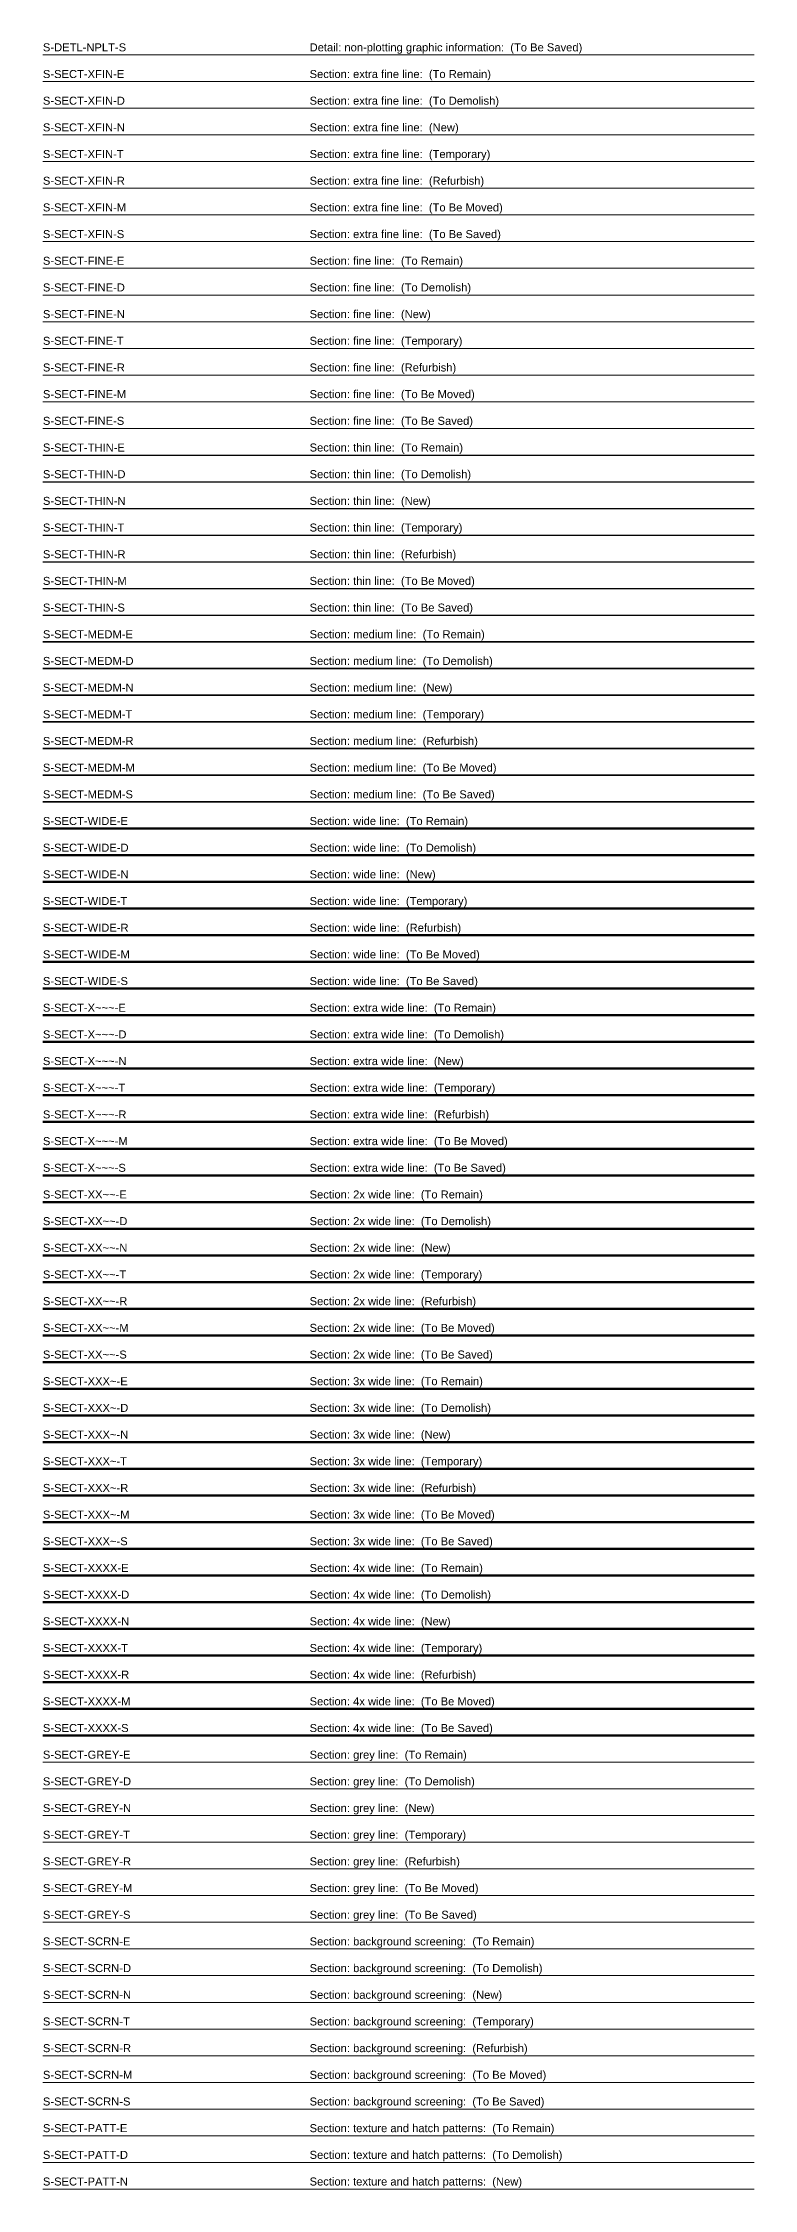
# Model space of a CAD drawing. Header units: millimetres. Extents: x 0 to 200, y -4838 to 3.
# Drawn here: x 0 to 200, y -3022 to -2419 of the extents above; entities that cross this region are included whole.
import ezdxf

# ---------------------------------------------------------------- set-up
doc = ezdxf.new("R2010")
doc.units = ezdxf.units.MM
doc.layers.add('S-DETL-NPLT-S', color=140, linetype='Continuous', lineweight=18, plot=False)
doc.layers.add('S-PLAN-NPLT-S', color=140, linetype='Continuous', lineweight=18, plot=False)
for name, color, linetype, lineweight in [('S-SECT-FINE-D', 11, 'Continuous', 18), ('S-SECT-FINE-E', 201, 'Continuous', 18), ('S-SECT-FINE-M', 51, 'Continuous', 18), ('S-SECT-FINE-N', 171, 'Continuous', 18), ('S-SECT-FINE-R', 131, 'Continuous', 18), ('S-SECT-FINE-S', 101, 'Continuous', 18), ('S-SECT-FINE-T', 31, 'Continuous', 18), ('S-SECT-GREY-D', 8, 'Continuous', 13), ('S-SECT-GREY-E', 8, 'Continuous', 13), ('S-SECT-GREY-M', 8, 'Continuous', 13), ('S-SECT-GREY-N', 8, 'Continuous', 13), ('S-SECT-GREY-R', 8, 'Continuous', 13), ('S-SECT-GREY-S', 8, 'Continuous', 13), ('S-SECT-GREY-T', 8, 'Continuous', 13), ('S-SECT-MEDM-D', 13, 'Continuous', 35), ('S-SECT-MEDM-E', 203, 'Continuous', 35), ('S-SECT-MEDM-M', 53, 'Continuous', 35), ('S-SECT-MEDM-N', 173, 'Continuous', 35), ('S-SECT-MEDM-R', 133, 'Continuous', 35), ('S-SECT-MEDM-S', 103, 'Continuous', 35), ('S-SECT-MEDM-T', 33, 'Continuous', 35), ('S-SECT-PATT-D', 19, 'Continuous', 13), ('S-SECT-PATT-E', 209, 'Continuous', 13), ('S-SECT-PATT-N', 179, 'Continuous', 13), ('S-SECT-SCRN-D', 9, 'Continuous', 13), ('S-SECT-SCRN-E', 9, 'Continuous', 13), ('S-SECT-SCRN-M', 9, 'Continuous', 13), ('S-SECT-SCRN-N', 9, 'Continuous', 13), ('S-SECT-SCRN-R', 9, 'Continuous', 13), ('S-SECT-SCRN-S', 9, 'Continuous', 13), ('S-SECT-SCRN-T', 9, 'Continuous', 13), ('S-SECT-THIN-D', 12, 'Continuous', 25), ('S-SECT-THIN-E', 202, 'Continuous', 25), ('S-SECT-THIN-M', 52, 'Continuous', 25), ('S-SECT-THIN-N', 172, 'Continuous', 25), ('S-SECT-THIN-R', 132, 'Continuous', 25), ('S-SECT-THIN-S', 102, 'Continuous', 25), ('S-SECT-THIN-T', 32, 'Continuous', 25), ('S-SECT-WIDE-D', 14, 'Continuous', 50), ('S-SECT-WIDE-E', 204, 'Continuous', 50), ('S-SECT-WIDE-M', 54, 'Continuous', 50), ('S-SECT-WIDE-N', 174, 'Continuous', 50), ('S-SECT-WIDE-R', 134, 'Continuous', 50), ('S-SECT-WIDE-S', 104, 'Continuous', 50), ('S-SECT-WIDE-T', 34, 'Continuous', 50), ('S-SECT-XFIN-D', 10, 'Continuous', 13), ('S-SECT-XFIN-E', 200, 'Continuous', 13), ('S-SECT-XFIN-M', 50, 'Continuous', 13), ('S-SECT-XFIN-N', 170, 'Continuous', 13), ('S-SECT-XFIN-R', 130, 'Continuous', 13), ('S-SECT-XFIN-S', 100, 'Continuous', 13), ('S-SECT-XFIN-T', 30, 'Continuous', 13), ('S-SECT-XXXX-D', 18, 'Continuous', 200), ('S-SECT-XXXX-E', 208, 'Continuous', 200), ('S-SECT-XXXX-M', 58, 'Continuous', 200), ('S-SECT-XXXX-N', 178, 'Continuous', 200), ('S-SECT-XXXX-R', 138, 'Continuous', 200), ('S-SECT-XXXX-S', 108, 'Continuous', 200), ('S-SECT-XXXX-T', 38, 'Continuous', 200), ('S-SECT-XXX~-D', 17, 'Continuous', 140), ('S-SECT-XXX~-E', 207, 'Continuous', 140), ('S-SECT-XXX~-M', 57, 'Continuous', 140), ('S-SECT-XXX~-N', 177, 'Continuous', 140), ('S-SECT-XXX~-R', 137, 'Continuous', 140), ('S-SECT-XXX~-S', 107, 'Continuous', 140), ('S-SECT-XXX~-T', 37, 'Continuous', 140), ('S-SECT-XX~~-D', 16, 'Continuous', 100), ('S-SECT-XX~~-E', 206, 'Continuous', 100), ('S-SECT-XX~~-M', 56, 'Continuous', 100), ('S-SECT-XX~~-N', 176, 'Continuous', 100), ('S-SECT-XX~~-R', 136, 'Continuous', 100), ('S-SECT-XX~~-S', 106, 'Continuous', 100), ('S-SECT-XX~~-T', 36, 'Continuous', 100), ('S-SECT-X~~~-D', 15, 'Continuous', 70), ('S-SECT-X~~~-E', 205, 'Continuous', 70), ('S-SECT-X~~~-M', 55, 'Continuous', 70), ('S-SECT-X~~~-N', 175, 'Continuous', 70), ('S-SECT-X~~~-R', 135, 'Continuous', 70), ('S-SECT-X~~~-S', 105, 'Continuous', 70), ('S-SECT-X~~~-T', 35, 'Continuous', 70)]:
    doc.layers.add(name, color=color, linetype=linetype, lineweight=lineweight)
doc.styles.get("Standard").update_dxf_attribs({"font": 'arial.ttf'})

# ---------------------------------------------------------------- blocks, each defined once
blk = doc.blocks.new('AecLayers_SingleLetter_Augmented_UpperPhasing_S_2D')
at = {"layer": 'S-DETL-NPLT-S'}
blk.add_line((0, -2422.5), (200, -2422.5), dxfattribs=at)
at = {"layer": 'S-SECT-FINE-D'}
blk.add_line((0, -2490), (200, -2490), dxfattribs=at)
at = {"layer": 'S-SECT-FINE-E'}
blk.add_line((0, -2482.5), (200, -2482.5), dxfattribs=at)
at = {"layer": 'S-SECT-FINE-M'}
blk.add_line((0, -2520), (200, -2520), dxfattribs=at)
at = {"layer": 'S-SECT-FINE-N'}
blk.add_line((0, -2497.5), (200, -2497.5), dxfattribs=at)
at = {"layer": 'S-SECT-FINE-R'}
blk.add_line((0, -2512.5), (200, -2512.5), dxfattribs=at)
at = {"layer": 'S-SECT-FINE-S'}
blk.add_line((0, -2527.5), (200, -2527.5), dxfattribs=at)
at = {"layer": 'S-SECT-FINE-T'}
blk.add_line((0, -2505), (200, -2505), dxfattribs=at)
at = {"layer": 'S-SECT-GREY-D'}
blk.add_line((0, -2910), (200, -2910), dxfattribs=at)
at = {"layer": 'S-SECT-GREY-E'}
blk.add_line((0, -2902.5), (200, -2902.5), dxfattribs=at)
at = {"layer": 'S-SECT-GREY-M'}
blk.add_line((0, -2940), (200, -2940), dxfattribs=at)
at = {"layer": 'S-SECT-GREY-N'}
blk.add_line((0, -2917.5), (200, -2917.5), dxfattribs=at)
at = {"layer": 'S-SECT-GREY-R'}
blk.add_line((0, -2932.5), (200, -2932.5), dxfattribs=at)
at = {"layer": 'S-SECT-GREY-S'}
blk.add_line((0, -2947.5), (200, -2947.5), dxfattribs=at)
at = {"layer": 'S-SECT-GREY-T'}
blk.add_line((0, -2925), (200, -2925), dxfattribs=at)
at = {"layer": 'S-SECT-MEDM-D'}
blk.add_line((0, -2595), (200, -2595), dxfattribs=at)
at = {"layer": 'S-SECT-MEDM-E'}
blk.add_line((0, -2587.5), (200, -2587.5), dxfattribs=at)
at = {"layer": 'S-SECT-MEDM-M'}
blk.add_line((0, -2625), (200, -2625), dxfattribs=at)
at = {"layer": 'S-SECT-MEDM-N'}
blk.add_line((0, -2602.5), (200, -2602.5), dxfattribs=at)
at = {"layer": 'S-SECT-MEDM-R'}
blk.add_line((0, -2617.5), (200, -2617.5), dxfattribs=at)
at = {"layer": 'S-SECT-MEDM-S'}
blk.add_line((0, -2632.5), (200, -2632.5), dxfattribs=at)
at = {"layer": 'S-SECT-MEDM-T'}
blk.add_line((0, -2610), (200, -2610), dxfattribs=at)
at = {"layer": 'S-SECT-PATT-D'}
blk.add_line((0, -3015), (200, -3015), dxfattribs=at)
at = {"layer": 'S-SECT-PATT-E'}
blk.add_line((0, -3007.5), (200, -3007.5), dxfattribs=at)
at = {"layer": 'S-SECT-PATT-N'}
blk.add_line((0, -3022.5), (200, -3022.5), dxfattribs=at)
at = {"layer": 'S-SECT-SCRN-D'}
blk.add_line((0, -2962.5), (200, -2962.5), dxfattribs=at)
at = {"layer": 'S-SECT-SCRN-E'}
blk.add_line((0, -2955), (200, -2955), dxfattribs=at)
at = {"layer": 'S-SECT-SCRN-M'}
blk.add_line((0, -2992.5), (200, -2992.5), dxfattribs=at)
at = {"layer": 'S-SECT-SCRN-N'}
blk.add_line((0, -2970), (200, -2970), dxfattribs=at)
at = {"layer": 'S-SECT-SCRN-R'}
blk.add_line((0, -2985), (200, -2985), dxfattribs=at)
at = {"layer": 'S-SECT-SCRN-S'}
blk.add_line((0, -3000), (200, -3000), dxfattribs=at)
at = {"layer": 'S-SECT-SCRN-T'}
blk.add_line((0, -2977.5), (200, -2977.5), dxfattribs=at)
at = {"layer": 'S-SECT-THIN-D'}
blk.add_line((0, -2542.5), (200, -2542.5), dxfattribs=at)
at = {"layer": 'S-SECT-THIN-E'}
blk.add_line((0, -2535), (200, -2535), dxfattribs=at)
at = {"layer": 'S-SECT-THIN-M'}
blk.add_line((0, -2572.5), (200, -2572.5), dxfattribs=at)
at = {"layer": 'S-SECT-THIN-N'}
blk.add_line((0, -2550), (200, -2550), dxfattribs=at)
at = {"layer": 'S-SECT-THIN-R'}
blk.add_line((0, -2565), (200, -2565), dxfattribs=at)
at = {"layer": 'S-SECT-THIN-S'}
blk.add_line((0, -2580), (200, -2580), dxfattribs=at)
at = {"layer": 'S-SECT-THIN-T'}
blk.add_line((0, -2557.5), (200, -2557.5), dxfattribs=at)
at = {"layer": 'S-SECT-WIDE-D'}
blk.add_line((0, -2647.5), (200, -2647.5), dxfattribs=at)
at = {"layer": 'S-SECT-WIDE-E'}
blk.add_line((0, -2640), (200, -2640), dxfattribs=at)
at = {"layer": 'S-SECT-WIDE-M'}
blk.add_line((0, -2677.5), (200, -2677.5), dxfattribs=at)
at = {"layer": 'S-SECT-WIDE-N'}
blk.add_line((0, -2655), (200, -2655), dxfattribs=at)
at = {"layer": 'S-SECT-WIDE-R'}
blk.add_line((0, -2670), (200, -2670), dxfattribs=at)
at = {"layer": 'S-SECT-WIDE-S'}
blk.add_line((0, -2685), (200, -2685), dxfattribs=at)
at = {"layer": 'S-SECT-WIDE-T'}
blk.add_line((0, -2662.5), (200, -2662.5), dxfattribs=at)
at = {"layer": 'S-SECT-XFIN-D'}
blk.add_line((0, -2437.5), (200, -2437.5), dxfattribs=at)
at = {"layer": 'S-SECT-XFIN-E'}
blk.add_line((0, -2430), (200, -2430), dxfattribs=at)
at = {"layer": 'S-SECT-XFIN-M'}
blk.add_line((0, -2467.5), (200, -2467.5), dxfattribs=at)
at = {"layer": 'S-SECT-XFIN-N'}
blk.add_line((0, -2445), (200, -2445), dxfattribs=at)
at = {"layer": 'S-SECT-XFIN-R'}
blk.add_line((0, -2460), (200, -2460), dxfattribs=at)
at = {"layer": 'S-SECT-XFIN-S'}
blk.add_line((0, -2475), (200, -2475), dxfattribs=at)
at = {"layer": 'S-SECT-XFIN-T'}
blk.add_line((0, -2452.5), (200, -2452.5), dxfattribs=at)
at = {"layer": 'S-SECT-XXXX-D'}
blk.add_line((0, -2857.5), (200, -2857.5), dxfattribs=at)
at = {"layer": 'S-SECT-XXXX-E'}
blk.add_line((0, -2850), (200, -2850), dxfattribs=at)
at = {"layer": 'S-SECT-XXXX-M'}
blk.add_line((0, -2887.5), (200, -2887.5), dxfattribs=at)
at = {"layer": 'S-SECT-XXXX-N'}
blk.add_line((0, -2865), (200, -2865), dxfattribs=at)
at = {"layer": 'S-SECT-XXXX-R'}
blk.add_line((0, -2880), (200, -2880), dxfattribs=at)
at = {"layer": 'S-SECT-XXXX-S'}
blk.add_line((0, -2895), (200, -2895), dxfattribs=at)
at = {"layer": 'S-SECT-XXXX-T'}
blk.add_line((0, -2872.5), (200, -2872.5), dxfattribs=at)
at = {"layer": 'S-SECT-XXX~-D'}
blk.add_line((0, -2805), (200, -2805), dxfattribs=at)
at = {"layer": 'S-SECT-XXX~-E'}
blk.add_line((0, -2797.5), (200, -2797.5), dxfattribs=at)
at = {"layer": 'S-SECT-XXX~-M'}
blk.add_line((0, -2835), (200, -2835), dxfattribs=at)
at = {"layer": 'S-SECT-XXX~-N'}
blk.add_line((0, -2812.5), (200, -2812.5), dxfattribs=at)
at = {"layer": 'S-SECT-XXX~-R'}
blk.add_line((0, -2827.5), (200, -2827.5), dxfattribs=at)
at = {"layer": 'S-SECT-XXX~-S'}
blk.add_line((0, -2842.5), (200, -2842.5), dxfattribs=at)
at = {"layer": 'S-SECT-XXX~-T'}
blk.add_line((0, -2820), (200, -2820), dxfattribs=at)
at = {"layer": 'S-SECT-XX~~-D'}
blk.add_line((0, -2752.5), (200, -2752.5), dxfattribs=at)
at = {"layer": 'S-SECT-XX~~-E'}
blk.add_line((0, -2745), (200, -2745), dxfattribs=at)
at = {"layer": 'S-SECT-XX~~-M'}
blk.add_line((0, -2782.5), (200, -2782.5), dxfattribs=at)
at = {"layer": 'S-SECT-XX~~-N'}
blk.add_line((0, -2760), (200, -2760), dxfattribs=at)
at = {"layer": 'S-SECT-XX~~-R'}
blk.add_line((0, -2775), (200, -2775), dxfattribs=at)
at = {"layer": 'S-SECT-XX~~-S'}
blk.add_line((0, -2790), (200, -2790), dxfattribs=at)
at = {"layer": 'S-SECT-XX~~-T'}
blk.add_line((0, -2767.5), (200, -2767.5), dxfattribs=at)
at = {"layer": 'S-SECT-X~~~-D'}
blk.add_line((0, -2700), (200, -2700), dxfattribs=at)
at = {"layer": 'S-SECT-X~~~-E'}
blk.add_line((0, -2692.5), (200, -2692.5), dxfattribs=at)
at = {"layer": 'S-SECT-X~~~-M'}
blk.add_line((0, -2730), (200, -2730), dxfattribs=at)
at = {"layer": 'S-SECT-X~~~-N'}
blk.add_line((0, -2707.5), (200, -2707.5), dxfattribs=at)
at = {"layer": 'S-SECT-X~~~-R'}
blk.add_line((0, -2722.5), (200, -2722.5), dxfattribs=at)
at = {"layer": 'S-SECT-X~~~-S'}
blk.add_line((0, -2737.5), (200, -2737.5), dxfattribs=at)
at = {"layer": 'S-SECT-X~~~-T'}
blk.add_line((0, -2715), (200, -2715), dxfattribs=at)
at = {"layer": 'S-DETL-NPLT-S'}
for s, p in [('S-DETL-NPLT-S', (0, -2421.5)), ('Detail: non-plotting graphic information:  (To Be Saved)', (75, -2421.5))]:
    blk.add_text(s, height=2.25, dxfattribs=at).set_placement(p)
at = {"layer": 'S-SECT-FINE-D'}
for s, p in [('S-SECT-FINE-D', (0, -2489)), ('Section: fine line:  (To Demolish)', (75, -2489))]:
    blk.add_text(s, height=2.25, dxfattribs=at).set_placement(p)
at = {"layer": 'S-SECT-FINE-E'}
for s, p in [('S-SECT-FINE-E', (0, -2481.5)), ('Section: fine line:  (To Remain)', (75, -2481.5))]:
    blk.add_text(s, height=2.25, dxfattribs=at).set_placement(p)
at = {"layer": 'S-SECT-FINE-M'}
for s, p in [('S-SECT-FINE-M', (0, -2519)), ('Section: fine line:  (To Be Moved)', (75, -2519))]:
    blk.add_text(s, height=2.25, dxfattribs=at).set_placement(p)
at = {"layer": 'S-SECT-FINE-N'}
for s, p in [('S-SECT-FINE-N', (0, -2496.5)), ('Section: fine line:  (New)', (75, -2496.5))]:
    blk.add_text(s, height=2.25, dxfattribs=at).set_placement(p)
at = {"layer": 'S-SECT-FINE-R'}
for s, p in [('S-SECT-FINE-R', (0, -2511.5)), ('Section: fine line:  (Refurbish)', (75, -2511.5))]:
    blk.add_text(s, height=2.25, dxfattribs=at).set_placement(p)
at = {"layer": 'S-SECT-FINE-S'}
for s, p in [('S-SECT-FINE-S', (0, -2526.5)), ('Section: fine line:  (To Be Saved)', (75, -2526.5))]:
    blk.add_text(s, height=2.25, dxfattribs=at).set_placement(p)
at = {"layer": 'S-SECT-FINE-T'}
for s, p in [('S-SECT-FINE-T', (0, -2504)), ('Section: fine line:  (Temporary)', (75, -2504))]:
    blk.add_text(s, height=2.25, dxfattribs=at).set_placement(p)
at = {"layer": 'S-SECT-GREY-D'}
for s, p in [('S-SECT-GREY-D', (0, -2909)), ('Section: grey line:  (To Demolish)', (75, -2909))]:
    blk.add_text(s, height=2.25, dxfattribs=at).set_placement(p)
at = {"layer": 'S-SECT-GREY-E'}
for s, p in [('S-SECT-GREY-E', (0, -2901.5)), ('Section: grey line:  (To Remain)', (75, -2901.5))]:
    blk.add_text(s, height=2.25, dxfattribs=at).set_placement(p)
at = {"layer": 'S-SECT-GREY-M'}
for s, p in [('S-SECT-GREY-M', (0, -2939)), ('Section: grey line:  (To Be Moved)', (75, -2939))]:
    blk.add_text(s, height=2.25, dxfattribs=at).set_placement(p)
at = {"layer": 'S-SECT-GREY-N'}
for s, p in [('S-SECT-GREY-N', (0, -2916.5)), ('Section: grey line:  (New)', (75, -2916.5))]:
    blk.add_text(s, height=2.25, dxfattribs=at).set_placement(p)
at = {"layer": 'S-SECT-GREY-R'}
for s, p in [('S-SECT-GREY-R', (0, -2931.5)), ('Section: grey line:  (Refurbish)', (75, -2931.5))]:
    blk.add_text(s, height=2.25, dxfattribs=at).set_placement(p)
at = {"layer": 'S-SECT-GREY-S'}
for s, p in [('S-SECT-GREY-S', (0, -2946.5)), ('Section: grey line:  (To Be Saved)', (75, -2946.5))]:
    blk.add_text(s, height=2.25, dxfattribs=at).set_placement(p)
at = {"layer": 'S-SECT-GREY-T'}
for s, p in [('S-SECT-GREY-T', (0, -2924)), ('Section: grey line:  (Temporary)', (75, -2924))]:
    blk.add_text(s, height=2.25, dxfattribs=at).set_placement(p)
at = {"layer": 'S-SECT-MEDM-D'}
for s, p in [('S-SECT-MEDM-D', (0, -2594)), ('Section: medium line:  (To Demolish)', (75, -2594))]:
    blk.add_text(s, height=2.25, dxfattribs=at).set_placement(p)
at = {"layer": 'S-SECT-MEDM-E'}
for s, p in [('S-SECT-MEDM-E', (0, -2586.5)), ('Section: medium line:  (To Remain)', (75, -2586.5))]:
    blk.add_text(s, height=2.25, dxfattribs=at).set_placement(p)
at = {"layer": 'S-SECT-MEDM-M'}
for s, p in [('S-SECT-MEDM-M', (0, -2624)), ('Section: medium line:  (To Be Moved)', (75, -2624))]:
    blk.add_text(s, height=2.25, dxfattribs=at).set_placement(p)
at = {"layer": 'S-SECT-MEDM-N'}
for s, p in [('S-SECT-MEDM-N', (0, -2601.5)), ('Section: medium line:  (New)', (75, -2601.5))]:
    blk.add_text(s, height=2.25, dxfattribs=at).set_placement(p)
at = {"layer": 'S-SECT-MEDM-R'}
for s, p in [('S-SECT-MEDM-R', (0, -2616.5)), ('Section: medium line:  (Refurbish)', (75, -2616.5))]:
    blk.add_text(s, height=2.25, dxfattribs=at).set_placement(p)
at = {"layer": 'S-SECT-MEDM-S'}
for s, p in [('S-SECT-MEDM-S', (0, -2631.5)), ('Section: medium line:  (To Be Saved)', (75, -2631.5))]:
    blk.add_text(s, height=2.25, dxfattribs=at).set_placement(p)
at = {"layer": 'S-SECT-MEDM-T'}
for s, p in [('S-SECT-MEDM-T', (0, -2609)), ('Section: medium line:  (Temporary)', (75, -2609))]:
    blk.add_text(s, height=2.25, dxfattribs=at).set_placement(p)
at = {"layer": 'S-SECT-PATT-D'}
for s, p in [('S-SECT-PATT-D', (0, -3014)), ('Section: texture and hatch patterns:  (To Demolish)', (75, -3014))]:
    blk.add_text(s, height=2.25, dxfattribs=at).set_placement(p)
at = {"layer": 'S-SECT-PATT-E'}
for s, p in [('S-SECT-PATT-E', (0, -3006.5)), ('Section: texture and hatch patterns:  (To Remain)', (75, -3006.5))]:
    blk.add_text(s, height=2.25, dxfattribs=at).set_placement(p)
at = {"layer": 'S-SECT-PATT-N'}
for s, p in [('S-SECT-PATT-N', (0, -3021.5)), ('Section: texture and hatch patterns:  (New)', (75, -3021.5))]:
    blk.add_text(s, height=2.25, dxfattribs=at).set_placement(p)
at = {"layer": 'S-SECT-SCRN-D'}
for s, p in [('S-SECT-SCRN-D', (0, -2961.5)), ('Section: background screening:  (To Demolish)', (75, -2961.5))]:
    blk.add_text(s, height=2.25, dxfattribs=at).set_placement(p)
at = {"layer": 'S-SECT-SCRN-E'}
for s, p in [('S-SECT-SCRN-E', (0, -2954)), ('Section: background screening:  (To Remain)', (75, -2954))]:
    blk.add_text(s, height=2.25, dxfattribs=at).set_placement(p)
at = {"layer": 'S-SECT-SCRN-M'}
for s, p in [('S-SECT-SCRN-M', (0, -2991.5)), ('Section: background screening:  (To Be Moved)', (75, -2991.5))]:
    blk.add_text(s, height=2.25, dxfattribs=at).set_placement(p)
at = {"layer": 'S-SECT-SCRN-N'}
for s, p in [('S-SECT-SCRN-N', (0, -2969)), ('Section: background screening:  (New)', (75, -2969))]:
    blk.add_text(s, height=2.25, dxfattribs=at).set_placement(p)
at = {"layer": 'S-SECT-SCRN-R'}
for s, p in [('S-SECT-SCRN-R', (0, -2984)), ('Section: background screening:  (Refurbish)', (75, -2984))]:
    blk.add_text(s, height=2.25, dxfattribs=at).set_placement(p)
at = {"layer": 'S-SECT-SCRN-S'}
for s, p in [('S-SECT-SCRN-S', (0, -2999)), ('Section: background screening:  (To Be Saved)', (75, -2999))]:
    blk.add_text(s, height=2.25, dxfattribs=at).set_placement(p)
at = {"layer": 'S-SECT-SCRN-T'}
for s, p in [('S-SECT-SCRN-T', (0, -2976.5)), ('Section: background screening:  (Temporary)', (75, -2976.5))]:
    blk.add_text(s, height=2.25, dxfattribs=at).set_placement(p)
at = {"layer": 'S-SECT-THIN-D'}
for s, p in [('S-SECT-THIN-D', (0, -2541.5)), ('Section: thin line:  (To Demolish)', (75, -2541.5))]:
    blk.add_text(s, height=2.25, dxfattribs=at).set_placement(p)
at = {"layer": 'S-SECT-THIN-E'}
for s, p in [('S-SECT-THIN-E', (0, -2534)), ('Section: thin line:  (To Remain)', (75, -2534))]:
    blk.add_text(s, height=2.25, dxfattribs=at).set_placement(p)
at = {"layer": 'S-SECT-THIN-M'}
for s, p in [('S-SECT-THIN-M', (0, -2571.5)), ('Section: thin line:  (To Be Moved)', (75, -2571.5))]:
    blk.add_text(s, height=2.25, dxfattribs=at).set_placement(p)
at = {"layer": 'S-SECT-THIN-N'}
for s, p in [('S-SECT-THIN-N', (0, -2549)), ('Section: thin line:  (New)', (75, -2549))]:
    blk.add_text(s, height=2.25, dxfattribs=at).set_placement(p)
at = {"layer": 'S-SECT-THIN-R'}
for s, p in [('S-SECT-THIN-R', (0, -2564)), ('Section: thin line:  (Refurbish)', (75, -2564))]:
    blk.add_text(s, height=2.25, dxfattribs=at).set_placement(p)
at = {"layer": 'S-SECT-THIN-S'}
for s, p in [('S-SECT-THIN-S', (0, -2579)), ('Section: thin line:  (To Be Saved)', (75, -2579))]:
    blk.add_text(s, height=2.25, dxfattribs=at).set_placement(p)
at = {"layer": 'S-SECT-THIN-T'}
for s, p in [('S-SECT-THIN-T', (0, -2556.5)), ('Section: thin line:  (Temporary)', (75, -2556.5))]:
    blk.add_text(s, height=2.25, dxfattribs=at).set_placement(p)
at = {"layer": 'S-SECT-WIDE-D'}
for s, p in [('S-SECT-WIDE-D', (0, -2646.5)), ('Section: wide line:  (To Demolish)', (75, -2646.5))]:
    blk.add_text(s, height=2.25, dxfattribs=at).set_placement(p)
at = {"layer": 'S-SECT-WIDE-E'}
for s, p in [('S-SECT-WIDE-E', (0, -2639)), ('Section: wide line:  (To Remain)', (75, -2639))]:
    blk.add_text(s, height=2.25, dxfattribs=at).set_placement(p)
at = {"layer": 'S-SECT-WIDE-M'}
for s, p in [('S-SECT-WIDE-M', (0, -2676.5)), ('Section: wide line:  (To Be Moved)', (75, -2676.5))]:
    blk.add_text(s, height=2.25, dxfattribs=at).set_placement(p)
at = {"layer": 'S-SECT-WIDE-N'}
for s, p in [('S-SECT-WIDE-N', (0, -2654)), ('Section: wide line:  (New)', (75, -2654))]:
    blk.add_text(s, height=2.25, dxfattribs=at).set_placement(p)
at = {"layer": 'S-SECT-WIDE-R'}
for s, p in [('S-SECT-WIDE-R', (0, -2669)), ('Section: wide line:  (Refurbish)', (75, -2669))]:
    blk.add_text(s, height=2.25, dxfattribs=at).set_placement(p)
at = {"layer": 'S-SECT-WIDE-S'}
for s, p in [('S-SECT-WIDE-S', (0, -2684)), ('Section: wide line:  (To Be Saved)', (75, -2684))]:
    blk.add_text(s, height=2.25, dxfattribs=at).set_placement(p)
at = {"layer": 'S-SECT-WIDE-T'}
for s, p in [('S-SECT-WIDE-T', (0, -2661.5)), ('Section: wide line:  (Temporary)', (75, -2661.5))]:
    blk.add_text(s, height=2.25, dxfattribs=at).set_placement(p)
at = {"layer": 'S-SECT-XFIN-D'}
for s, p in [('S-SECT-XFIN-D', (0, -2436.5)), ('Section: extra fine line:  (To Demolish)', (75, -2436.5))]:
    blk.add_text(s, height=2.25, dxfattribs=at).set_placement(p)
at = {"layer": 'S-SECT-XFIN-E'}
for s, p in [('S-SECT-XFIN-E', (0, -2429)), ('Section: extra fine line:  (To Remain)', (75, -2429))]:
    blk.add_text(s, height=2.25, dxfattribs=at).set_placement(p)
at = {"layer": 'S-SECT-XFIN-M'}
for s, p in [('S-SECT-XFIN-M', (0, -2466.5)), ('Section: extra fine line:  (To Be Moved)', (75, -2466.5))]:
    blk.add_text(s, height=2.25, dxfattribs=at).set_placement(p)
at = {"layer": 'S-SECT-XFIN-N'}
for s, p in [('S-SECT-XFIN-N', (0, -2444)), ('Section: extra fine line:  (New)', (75, -2444))]:
    blk.add_text(s, height=2.25, dxfattribs=at).set_placement(p)
at = {"layer": 'S-SECT-XFIN-R'}
for s, p in [('S-SECT-XFIN-R', (0, -2459)), ('Section: extra fine line:  (Refurbish)', (75, -2459))]:
    blk.add_text(s, height=2.25, dxfattribs=at).set_placement(p)
at = {"layer": 'S-SECT-XFIN-S'}
for s, p in [('S-SECT-XFIN-S', (0, -2474)), ('Section: extra fine line:  (To Be Saved)', (75, -2474))]:
    blk.add_text(s, height=2.25, dxfattribs=at).set_placement(p)
at = {"layer": 'S-SECT-XFIN-T'}
for s, p in [('S-SECT-XFIN-T', (0, -2451.5)), ('Section: extra fine line:  (Temporary)', (75, -2451.5))]:
    blk.add_text(s, height=2.25, dxfattribs=at).set_placement(p)
at = {"layer": 'S-SECT-XXXX-D'}
for s, p in [('S-SECT-XXXX-D', (0, -2856.5)), ('Section: 4x wide line:  (To Demolish)', (75, -2856.5))]:
    blk.add_text(s, height=2.25, dxfattribs=at).set_placement(p)
at = {"layer": 'S-SECT-XXXX-E'}
for s, p in [('S-SECT-XXXX-E', (0, -2849)), ('Section: 4x wide line:  (To Remain)', (75, -2849))]:
    blk.add_text(s, height=2.25, dxfattribs=at).set_placement(p)
at = {"layer": 'S-SECT-XXXX-M'}
for s, p in [('S-SECT-XXXX-M', (0, -2886.5)), ('Section: 4x wide line:  (To Be Moved)', (75, -2886.5))]:
    blk.add_text(s, height=2.25, dxfattribs=at).set_placement(p)
at = {"layer": 'S-SECT-XXXX-N'}
for s, p in [('S-SECT-XXXX-N', (0, -2864)), ('Section: 4x wide line:  (New)', (75, -2864))]:
    blk.add_text(s, height=2.25, dxfattribs=at).set_placement(p)
at = {"layer": 'S-SECT-XXXX-R'}
for s, p in [('S-SECT-XXXX-R', (0, -2879)), ('Section: 4x wide line:  (Refurbish)', (75, -2879))]:
    blk.add_text(s, height=2.25, dxfattribs=at).set_placement(p)
at = {"layer": 'S-SECT-XXXX-S'}
for s, p in [('S-SECT-XXXX-S', (0, -2894)), ('Section: 4x wide line:  (To Be Saved)', (75, -2894))]:
    blk.add_text(s, height=2.25, dxfattribs=at).set_placement(p)
at = {"layer": 'S-SECT-XXXX-T'}
for s, p in [('S-SECT-XXXX-T', (0, -2871.5)), ('Section: 4x wide line:  (Temporary)', (75, -2871.5))]:
    blk.add_text(s, height=2.25, dxfattribs=at).set_placement(p)
at = {"layer": 'S-SECT-XXX~-D'}
for s, p in [('S-SECT-XXX~-D', (0, -2804)), ('Section: 3x wide line:  (To Demolish)', (75, -2804))]:
    blk.add_text(s, height=2.25, dxfattribs=at).set_placement(p)
at = {"layer": 'S-SECT-XXX~-E'}
for s, p in [('S-SECT-XXX~-E', (0, -2796.5)), ('Section: 3x wide line:  (To Remain)', (75, -2796.5))]:
    blk.add_text(s, height=2.25, dxfattribs=at).set_placement(p)
at = {"layer": 'S-SECT-XXX~-M'}
for s, p in [('S-SECT-XXX~-M', (0, -2834)), ('Section: 3x wide line:  (To Be Moved)', (75, -2834))]:
    blk.add_text(s, height=2.25, dxfattribs=at).set_placement(p)
at = {"layer": 'S-SECT-XXX~-N'}
for s, p in [('S-SECT-XXX~-N', (0, -2811.5)), ('Section: 3x wide line:  (New)', (75, -2811.5))]:
    blk.add_text(s, height=2.25, dxfattribs=at).set_placement(p)
at = {"layer": 'S-SECT-XXX~-R'}
for s, p in [('S-SECT-XXX~-R', (0, -2826.5)), ('Section: 3x wide line:  (Refurbish)', (75, -2826.5))]:
    blk.add_text(s, height=2.25, dxfattribs=at).set_placement(p)
at = {"layer": 'S-SECT-XXX~-S'}
for s, p in [('S-SECT-XXX~-S', (0, -2841.5)), ('Section: 3x wide line:  (To Be Saved)', (75, -2841.5))]:
    blk.add_text(s, height=2.25, dxfattribs=at).set_placement(p)
at = {"layer": 'S-SECT-XXX~-T'}
for s, p in [('S-SECT-XXX~-T', (0, -2819)), ('Section: 3x wide line:  (Temporary)', (75, -2819))]:
    blk.add_text(s, height=2.25, dxfattribs=at).set_placement(p)
at = {"layer": 'S-SECT-XX~~-D'}
for s, p in [('S-SECT-XX~~-D', (0, -2751.5)), ('Section: 2x wide line:  (To Demolish)', (75, -2751.5))]:
    blk.add_text(s, height=2.25, dxfattribs=at).set_placement(p)
at = {"layer": 'S-SECT-XX~~-E'}
for s, p in [('S-SECT-XX~~-E', (0, -2744)), ('Section: 2x wide line:  (To Remain)', (75, -2744))]:
    blk.add_text(s, height=2.25, dxfattribs=at).set_placement(p)
at = {"layer": 'S-SECT-XX~~-M'}
for s, p in [('S-SECT-XX~~-M', (0, -2781.5)), ('Section: 2x wide line:  (To Be Moved)', (75, -2781.5))]:
    blk.add_text(s, height=2.25, dxfattribs=at).set_placement(p)
at = {"layer": 'S-SECT-XX~~-N'}
for s, p in [('S-SECT-XX~~-N', (0, -2759)), ('Section: 2x wide line:  (New)', (75, -2759))]:
    blk.add_text(s, height=2.25, dxfattribs=at).set_placement(p)
at = {"layer": 'S-SECT-XX~~-R'}
for s, p in [('S-SECT-XX~~-R', (0, -2774)), ('Section: 2x wide line:  (Refurbish)', (75, -2774))]:
    blk.add_text(s, height=2.25, dxfattribs=at).set_placement(p)
at = {"layer": 'S-SECT-XX~~-S'}
for s, p in [('S-SECT-XX~~-S', (0, -2789)), ('Section: 2x wide line:  (To Be Saved)', (75, -2789))]:
    blk.add_text(s, height=2.25, dxfattribs=at).set_placement(p)
at = {"layer": 'S-SECT-XX~~-T'}
for s, p in [('S-SECT-XX~~-T', (0, -2766.5)), ('Section: 2x wide line:  (Temporary)', (75, -2766.5))]:
    blk.add_text(s, height=2.25, dxfattribs=at).set_placement(p)
at = {"layer": 'S-SECT-X~~~-D'}
for s, p in [('S-SECT-X~~~-D', (0, -2699)), ('Section: extra wide line:  (To Demolish)', (75, -2699))]:
    blk.add_text(s, height=2.25, dxfattribs=at).set_placement(p)
at = {"layer": 'S-SECT-X~~~-E'}
for s, p in [('S-SECT-X~~~-E', (0, -2691.5)), ('Section: extra wide line:  (To Remain)', (75, -2691.5))]:
    blk.add_text(s, height=2.25, dxfattribs=at).set_placement(p)
at = {"layer": 'S-SECT-X~~~-M'}
for s, p in [('S-SECT-X~~~-M', (0, -2729)), ('Section: extra wide line:  (To Be Moved)', (75, -2729))]:
    blk.add_text(s, height=2.25, dxfattribs=at).set_placement(p)
at = {"layer": 'S-SECT-X~~~-N'}
for s, p in [('S-SECT-X~~~-N', (0, -2706.5)), ('Section: extra wide line:  (New)', (75, -2706.5))]:
    blk.add_text(s, height=2.25, dxfattribs=at).set_placement(p)
at = {"layer": 'S-SECT-X~~~-R'}
for s, p in [('S-SECT-X~~~-R', (0, -2721.5)), ('Section: extra wide line:  (Refurbish)', (75, -2721.5))]:
    blk.add_text(s, height=2.25, dxfattribs=at).set_placement(p)
at = {"layer": 'S-SECT-X~~~-S'}
for s, p in [('S-SECT-X~~~-S', (0, -2736.5)), ('Section: extra wide line:  (To Be Saved)', (75, -2736.5))]:
    blk.add_text(s, height=2.25, dxfattribs=at).set_placement(p)
at = {"layer": 'S-SECT-X~~~-T'}
for s, p in [('S-SECT-X~~~-T', (0, -2714)), ('Section: extra wide line:  (Temporary)', (75, -2714))]:
    blk.add_text(s, height=2.25, dxfattribs=at).set_placement(p)

msp = doc.modelspace()

# ---------------------------------------------------------------- block references
at = {"layer": 'S-PLAN-NPLT-S'}
msp.add_blockref('AecLayers_SingleLetter_Augmented_UpperPhasing_S_2D', (0, 0), dxfattribs=at)

doc.saveas('drawing.dxf')
